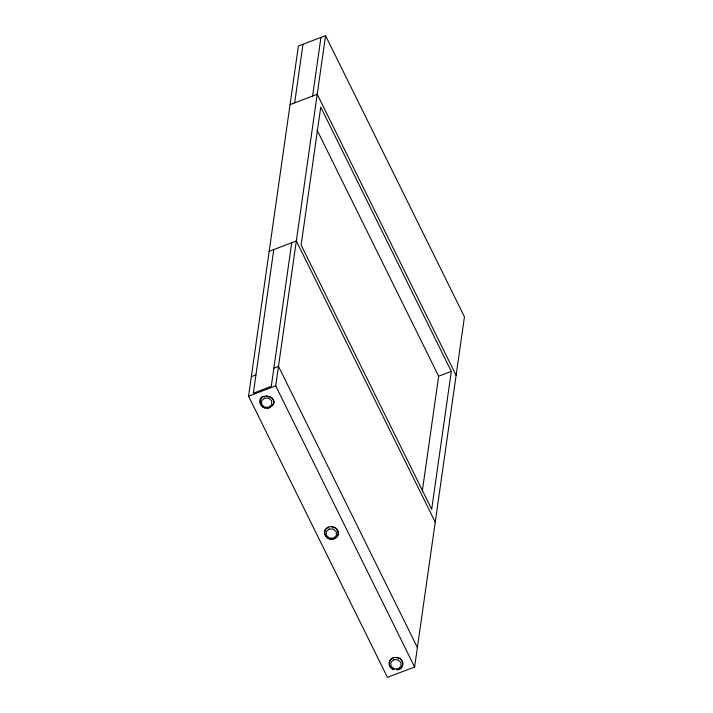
<?xml version="1.0" encoding="UTF-8"?>
<svg xmlns="http://www.w3.org/2000/svg" width="713" height="713" viewBox="0 0 713 713"><rect width="100%" height="100%" fill="white"/><g stroke="black" fill="none" stroke-linecap="round" stroke-linejoin="round"><path stroke-width="1.07" d="M248.552 396.196L298.391 45.989L325.556 35.65L464.448 316.804L414.609 667.011L387.444 677.35L248.552 396.196L275.708 385.858L325.556 35.65M273.783 249.559L253.338 393.184L271.279 386.357L291.724 242.732M294.665 102.859L303.007 44.233M312.597 96.023L320.939 37.406M422.301 491.123L438.655 376.206L316.964 129.873M451.311 371.384L431.686 509.287L301.127 245.014L320.752 107.11L451.311 371.384L438.237 376.366M262.74 406.998C249.737 387.373 289.46 398.692 267.286 408.273M273.008 404.904L269.621 407.8A6.934 6.23 8.2 0 1 259.889 401.241L261.938 397.453L263.926 396.276M396.535 669.89C405.447 669.979 404.03 656.379 395.51 657.422C388.184 657.172 386.99 668.188 394.146 669.614L391.981 668.607A6.934 6.23 8.2 0 1 393.175 657.894M328.586 527.157C320.199 530.231 326.884 542.236 334.281 538.68C342.668 535.606 335.983 523.6 328.586 527.157A6.934 6.23 8.2 0 0 327.392 537.878C331.242 540.588 337.659 538.689 338.319 533.716A6.934 6.23 8.2 0 0 335.493 527.976L330.921 526.684M398.87 669.418L400.858 668.25L402.907 664.454A6.934 6.23 8.2 0 0 400.082 658.714L395.501 657.422M290.048 104.615L317.214 94.268L456.106 375.421M269.166 251.315L296.332 240.976L435.224 522.13M251.324 376.696L255.94 374.94M273.872 368.113L278.489 366.357L417.381 647.502M266.261 395.804L270.815 397.079A6.934 6.23 8.2 0 1 273.658 402.854M263.819 407.497L264.897 407.996M275.708 385.858L414.609 667.011M264.443 398.157L261.6 400.813L261.733 404.565L264.764 407.212L268.917 407.212L271.76 404.547L271.635 400.795L268.605 398.148L264.443 398.157M329.103 529.037L326.26 531.693L326.394 535.454L329.424 538.101L333.577 538.092L336.42 535.436L336.295 531.684L333.265 529.028L329.103 529.037M393.692 659.775L390.849 662.43L390.982 666.183L394.013 668.83L398.166 668.83L401.009 666.165L400.875 662.413L397.845 659.766L393.692 659.775"/></g></svg>
